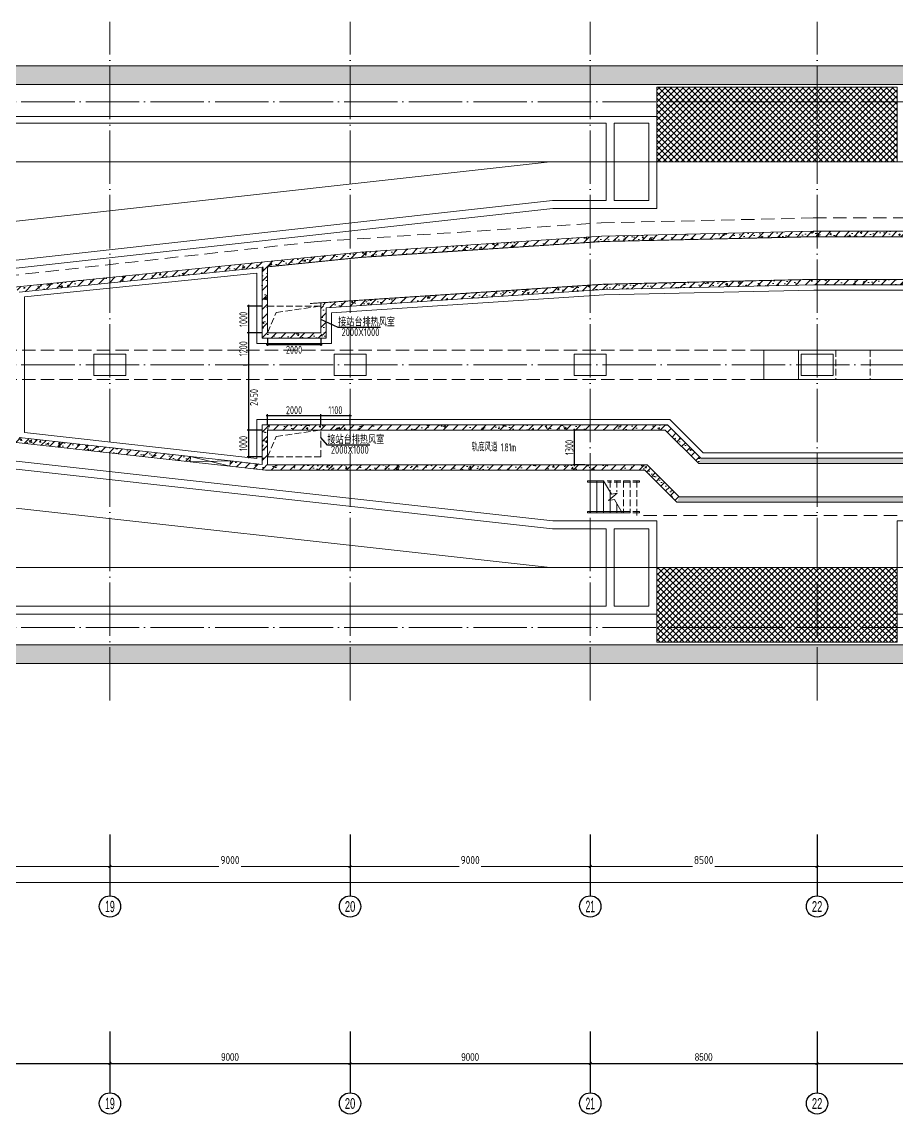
# Model space of a CAD drawing. Extents: x 4 to 13611208, y -605838 to 574722.
# Drawn here: x 13262097 to 13294897, y -161280 to -120348 of the extents above; entities that cross this region are included whole.
import ezdxf
from ezdxf.enums import TextEntityAlignment as Align

# ---------------------------------------------------------------- set-up
doc = ezdxf.new("R2010")
doc.units = 0
doc.header["$LTSCALE"] = 1000
doc.header["$MEASUREMENT"] = 0
for name, pattern in [('_虚线L', [0.375, 0.25, -0.125]), ('DASH', [0.35, 0.25, -0.1]), ('DOTE', [2.42, 2, -0.2, 0.02, -0.2])]:
    doc.linetypes.add(name, pattern=pattern)
for name, color, linetype, lineweight in [('1-栏杆其他', 8, 'Continuous', 5), ('1-结构梁', 8, 'Continuous', 5), ('SDF-风管', 3, 'Continuous', 20), ('STAIR', 7, 'Continuous', 5), ('建筑底图', 8, 'Continuous', 13)]:
    doc.layers.add(name, color=color, linetype=linetype, lineweight=lineweight)
for name, color, linetype in [('AXIS', 3, 'Continuous'), ('AXIS_TEXT', 7, 'Continuous'), ('SDF-标注', 7, 'Continuous')]:
    doc.layers.add(name, color=color, linetype=linetype)
doc.styles.add('67', font='gbenor.shx', dxfattribs={"width": 0.7, "bigfont": 'hztxt.shx'})
doc.styles.add('C', font='HZTXT_E', dxfattribs={"width": 0.7, "bigfont": 'HZTXT'})
doc.styles.add('C_T3', font='fsdb_e.shx', dxfattribs={"width": 0.8, "bigfont": 'hzdx.shx'})
doc.styles.add('COMPLEX', font='hztxt_e.shx', dxfattribs={"width": 0.6, "bigfont": 'HZTXT.shx'})
doc.styles.add('DIM_FONT', font='gbenor.shx', dxfattribs={"bigfont": 'gbcbig.shx'})
doc.styles.add('du', font='gbenor.shx', dxfattribs={"width": 0.8, "bigfont": 'hztxt.shx'})
doc.dimstyles.new('67', dxfattribs={"dimscale": 100, "dimtxt": 3, "dimasz": 0.5, "dimexe": 0.5, "dimexo": 2, "dimgap": 0.5, "dimtad": 2, "dimdec": 0, "dimrnd": 5, "dimzin": 0, "dimdsep": 46, "dimtxsty": 'du', "dimblk": 'ARCHTICK', "dimcen": 0, "dimdle": 0.5, "dimclrd": 256, "dimclre": 256, "dimclrt": 256, "dimazin": 0, "dimtfac": 1, "dimtdec": 0, "dimtix": 1, "dimtmove": 2, "dimatfit": 3, "dimfxl": 100, "dimtolj": 1, "dimtzin": 0, "dimlwd": -1, "dimlwe": -1, "dimarcsym": 0})
doc.dimstyles.new('_TCH_ARCH&&100', dxfattribs={"dimtxt": 300, "dimasz": 100, "dimexe": 100, "dimexo": 100, "dimgap": 100, "dimtad": 1, "dimdec": 0, "dimzin": 0, "dimdsep": 46, "dimtxsty": 'DIM_FONT', "dimblk": 'ARCHTICK', "dimcen": 0.09, "dimclrd": 3, "dimclre": 3, "dimclrt": 7, "dimaunit": 1, "dimazin": 2, "dimtfac": 1, "dimtdec": 0, "dimtix": 1, "dimtmove": 2, "dimatfit": 3, "dimfxl": 1, "dimtolj": 1, "dimtzin": 0, "dimlwd": 18, "dimlwe": 18, "dimarcsym": 0})
pattern_1 = [(45, (-1624125.25, 421106.57), (-176.776695, 176.776695), []), (50, (-1624125.25, 421106.57), (717.26018, -62.75213), [75, -825]), (355, (-1624125.25, 421106.6), (-138.75133, 752.19213), [60, -660]), (100.4514, (-1624065.5, 421101.34), (578.50938, 689.43954), [63.7402, -701.1421]), (46.1842, (-1624125.25, 421306.6), (1067.24105, -165.519), [112.5, -1237.5]), (96.6356, (-1624036.3, 421292.8), (934.6627, 974.1179), [95.6103, -1051.713]), (351.1842, (-1624125.3, 421306.6), (934.66195, 974.1186), [90, -990]), (21, (-1624025.25, 421256.57), (596.90705, -402.6189), [75, -825]), (326, (-1624025.25, 421256.6), (243.31533, 725.15005), [60, -660]), (71.4514, (-1623975.5, 421223), (840.22263, 322.5305), [63.7402, -701.1421]), (37.5, (-1624125.25, 421106.57), (12.159855, 332.893854), [0, -652, 0, -670, 0, -662.5]), (7.5, (-1624125.25, 421106.57), (263.06954, 394.41171), [0, -382, 0, -637, 0, -252.5]), (327.5, (-1624348.25, 421106.57), (533.822436, -22.55487), [0, -250, 0, -780, 0, -1035]), (317.5, (-1624448.25, 421106.57), (583.18617, 100.10498), [0, -325, 0, -518, 0, -735])]

# ---------------------------------------------------------------- blocks, each defined once
blk = doc.blocks.new('_ArchTick')
at = {"color": 0, "linetype": 'ByBlock', "const_width": 0.4}
blk.add_lwpolyline([(-0.5, -0.5), (0.5, 0.5)], dxfattribs=at)
blk = doc.blocks.new('*D1545')
at = {"layer": 'SDF-标注', "transparency": 16777216}
for p, q in [((13283197, -135648), (13282762, -135648)), ((13282812, -136998), (13282812, -135598)), ((13283197, -136948), (13282762, -136948))]:
    blk.add_line(p, q, dxfattribs=at)
at = {"layer": 'SDF-标注', "transparency": 16777216, "xscale": 50, "yscale": 50, "zscale": 50}
for p, rotation in [((13282812, -135648), 90), ((13282812, -136948), 270)]:
    blk.add_blockref('_ArchTick', p, dxfattribs=dict(at, rotation=rotation))
at = {"layer": 'SDF-标注', "transparency": 16777216, "insert": (13282612, -136298), "char_height": 300, "attachment_point": 5, "rotation": 90, "style": 'du'}
blk.add_mtext('\\A1;1300', dxfattribs=at)
blk = doc.blocks.new('*D1557')
at = {"layer": 'SDF-标注', "transparency": 16777216}
for p, q in [((13270596, -130948), (13270596, -132048)), ((13271097, -130998), (13270546, -130998)), ((13271097, -131998), (13270546, -131998))]:
    blk.add_line(p, q, dxfattribs=at)
at = {"layer": 'SDF-标注', "transparency": 16777216, "xscale": 50, "yscale": 50, "zscale": 50}
for p, rotation in [((13270596, -130998), 90), ((13270596, -131998), 270)]:
    blk.add_blockref('_ArchTick', p, dxfattribs=dict(at, rotation=rotation))
at = {"layer": 'SDF-标注', "transparency": 16777216, "insert": (13270396, -131498), "char_height": 300, "attachment_point": 5, "rotation": 90, "style": 'du'}
blk.add_mtext('\\A1;1000', dxfattribs=at)
blk = doc.blocks.new('*D1558')
at = {"layer": 'SDF-标注', "transparency": 16777216}
for p, q in [((13271097, -131998), (13270546, -131998)), ((13270596, -131948), (13270596, -133248)), ((13270396, -133198), (13270546, -133198))]:
    blk.add_line(p, q, dxfattribs=at)
at = {"layer": 'SDF-标注', "transparency": 16777216, "xscale": 50, "yscale": 50, "zscale": 50}
for p, rotation in [((13270596, -131998), 90), ((13270596, -133198), 270)]:
    blk.add_blockref('_ArchTick', p, dxfattribs=dict(at, rotation=rotation))
at = {"layer": 'SDF-标注', "transparency": 16777216, "insert": (13270396, -132598), "char_height": 300, "attachment_point": 5, "rotation": 90, "style": 'du'}
blk.add_mtext('\\A1;1200', dxfattribs=at)
blk = doc.blocks.new('*D1559')
at = {"layer": 'SDF-标注', "transparency": 16777216}
for p, q in [((13270396, -133198), (13270546, -133198)), ((13270596, -133148), (13270596, -135698)), ((13271097, -135648), (13270546, -135648))]:
    blk.add_line(p, q, dxfattribs=at)
at = {"layer": 'SDF-标注', "transparency": 16777216, "xscale": 50, "yscale": 50, "zscale": 50}
for p, rotation in [((13270596, -133198), 90), ((13270596, -135648), 270)]:
    blk.add_blockref('_ArchTick', p, dxfattribs=dict(at, rotation=rotation))
at = {"layer": 'SDF-标注', "transparency": 16777216, "insert": (13270796, -134423), "char_height": 300, "attachment_point": 5, "rotation": 90, "style": 'du'}
blk.add_mtext('\\A1;2450', dxfattribs=at)
blk = doc.blocks.new('*D1560')
at = {"layer": 'SDF-标注', "transparency": 16777216}
for p, q in [((13271097, -135648), (13270546, -135648)), ((13270596, -135598), (13270596, -136698)), ((13271097, -136648), (13270546, -136648))]:
    blk.add_line(p, q, dxfattribs=at)
at = {"layer": 'SDF-标注', "transparency": 16777216, "xscale": 50, "yscale": 50, "zscale": 50}
for p, rotation in [((13270596, -135648), 90), ((13270596, -136648), 270)]:
    blk.add_blockref('_ArchTick', p, dxfattribs=dict(at, rotation=rotation))
at = {"layer": 'SDF-标注', "transparency": 16777216, "insert": (13270396, -136148), "char_height": 300, "attachment_point": 5, "rotation": 90, "style": 'du'}
blk.add_mtext('\\A1;1000', dxfattribs=at)
blk = doc.blocks.new('*D1561')
at = {"layer": 'SDF-标注', "transparency": 16777216}
for p, q in [((13271297, -132198), (13271297, -132486)), ((13273297, -132198), (13273297, -132486)), ((13271247, -132436), (13273347, -132436))]:
    blk.add_line(p, q, dxfattribs=at)
at = {"layer": 'SDF-标注', "transparency": 16777216, "xscale": 50, "yscale": 50, "zscale": 50, "rotation": 180}
blk.add_blockref('_ArchTick', (13271297, -132436), dxfattribs=at)
at = {"layer": 'SDF-标注', "transparency": 16777216, "xscale": 50, "yscale": 50, "zscale": 50}
blk.add_blockref('_ArchTick', (13273297, -132436), dxfattribs=at)
at = {"layer": 'SDF-标注', "transparency": 16777216, "insert": (13272297, -132636), "char_height": 300, "attachment_point": 5, "style": 'du'}
blk.add_mtext('\\A1;2000', dxfattribs=at)
blk = doc.blocks.new('*D1562')
at = {"layer": 'SDF-标注', "transparency": 16777216}
for p, q in [((13271297, -135448), (13271297, -135050)), ((13273297, -135448), (13273297, -135050)), ((13271247, -135100), (13273347, -135100))]:
    blk.add_line(p, q, dxfattribs=at)
at = {"layer": 'SDF-标注', "transparency": 16777216, "xscale": 50, "yscale": 50, "zscale": 50, "rotation": 180}
blk.add_blockref('_ArchTick', (13271297, -135100), dxfattribs=at)
at = {"layer": 'SDF-标注', "transparency": 16777216, "xscale": 50, "yscale": 50, "zscale": 50}
blk.add_blockref('_ArchTick', (13273297, -135100), dxfattribs=at)
at = {"layer": 'SDF-标注', "transparency": 16777216, "insert": (13272297, -134900), "char_height": 300, "attachment_point": 5, "style": 'du'}
blk.add_mtext('\\A1;2000', dxfattribs=at)
blk = doc.blocks.new('*D1563')
at = {"layer": 'SDF-标注', "transparency": 16777216}
for p, q in [((13273297, -135448), (13273297, -135050)), ((13274397, -135448), (13274397, -135050)), ((13273247, -135100), (13274447, -135100))]:
    blk.add_line(p, q, dxfattribs=at)
at = {"layer": 'SDF-标注', "transparency": 16777216, "xscale": 50, "yscale": 50, "zscale": 50, "rotation": 180}
blk.add_blockref('_ArchTick', (13273297, -135100), dxfattribs=at)
at = {"layer": 'SDF-标注', "transparency": 16777216, "xscale": 50, "yscale": 50, "zscale": 50}
blk.add_blockref('_ArchTick', (13274397, -135100), dxfattribs=at)
at = {"layer": 'SDF-标注', "transparency": 16777216, "insert": (13273847, -134900), "char_height": 300, "attachment_point": 5, "style": 'du'}
blk.add_mtext('\\A1;1100', dxfattribs=at)
blk = doc.blocks.new('A$C21F109B3')
at = {"layer": '1-栏杆其他', "color": 8, "linetype": 'Continuous'}
for p, q in [((600, 1200), (0, 1200)), ((0, 1200), (0, 1150)), ((629, 1150), (0, 1150)), ((1322, 50), (0, 50)), ((0, 50), (0, 0)), ((1351, 0), (0, 0))]:
    blk.add_line(p, q, dxfattribs=at)
at = {"layer": '1-栏杆其他', "color": 8, "linetype": 'DASH'}
for p, q in [((1950, 1200), (733, 1200)), ((1950, 1150), (762, 1150)), ((850, 1200), (850, 767)), ((1100, 1200), (1100, 787)), ((1350, 1200), (1350, 0)), ((1600, 1200), (1600, 0)), ((1850, 1200), (1850, 0)), ((1950, 1200), (1950, 1150)), ((1950, 50), (1321, 50)), ((1950, 0), (1350, 0)), ((1950, 50), (1950, 0))]:
    blk.add_line(p, q, dxfattribs=at)
at = {"layer": '1-结构梁', "color": 8}
blk.add_lwpolyline([(600, 1200), (890, 697), (1110, 736), (783, 462), (1003, 503), (1292, 0)], dxfattribs=at)
at = {"layer": 'STAIR', "color": 8}
for p, q in [((100, 1200), (100, 0)), ((350, 1200), (350, 0)), ((600, 1200), (600, 0)), ((850, 767), (850, 0)), ((1100, 333), (1100, 0)), ((1350, 1), (1350, 0))]:
    blk.add_line(p, q, dxfattribs=at)
blk = doc.blocks.new('_FZH')
blk.add_lwpolyline([(-0.5, -0.5), (0.5, -0.5), (0.5, 0.5), (-0.5, 0.5)], close=True)
blk = doc.blocks.new('*D1641')
at = {"layer": 'AXIS', "color": 3, "lineweight": 18, "ltscale": 3}
for p, q in [((133800, -500), (133800, -1300)), ((142800, -500), (142800, -1300)), ((133800, -1200), (137882, -1200)), ((142800, -1200), (138718, -1200))]:
    blk.add_line(p, q, dxfattribs=at)
at = {"layer": 'AXIS', "color": 3, "lineweight": 18, "ltscale": 3, "xscale": 100, "yscale": 100, "zscale": 100, "rotation": 180}
blk.add_blockref('_ArchTick', (133800, -1200), dxfattribs=at)
at = {"layer": 'AXIS', "color": 3, "lineweight": 18, "ltscale": 3, "xscale": 100, "yscale": 100, "zscale": 100}
blk.add_blockref('_ArchTick', (142800, -1200), dxfattribs=at)
at = {"layer": 'AXIS', "color": 7, "ltscale": 3, "insert": (138300, -960), "char_height": 300, "attachment_point": 5, "style": 'DIM_FONT'}
blk.add_mtext('\\A1;9000', dxfattribs=at)
blk = doc.blocks.new('*D1642')
at = {"layer": 'AXIS', "color": 3, "lineweight": 18, "ltscale": 3}
for p, q in [((142800, -500), (142800, -1300)), ((151800, -500), (151800, -1300)), ((142800, -1200), (146882, -1200)), ((151800, -1200), (147718, -1200))]:
    blk.add_line(p, q, dxfattribs=at)
at = {"layer": 'AXIS', "color": 3, "lineweight": 18, "ltscale": 3, "xscale": 100, "yscale": 100, "zscale": 100, "rotation": 180}
blk.add_blockref('_ArchTick', (142800, -1200), dxfattribs=at)
at = {"layer": 'AXIS', "color": 3, "lineweight": 18, "ltscale": 3, "xscale": 100, "yscale": 100, "zscale": 100}
blk.add_blockref('_ArchTick', (151800, -1200), dxfattribs=at)
at = {"layer": 'AXIS', "color": 7, "ltscale": 3, "insert": (147300, -960), "char_height": 300, "attachment_point": 5, "style": 'DIM_FONT'}
blk.add_mtext('\\A1;9000', dxfattribs=at)
blk = doc.blocks.new('*D1643')
at = {"layer": 'AXIS', "color": 3, "lineweight": 18, "ltscale": 3}
for p, q in [((151800, -500), (151800, -1300)), ((160800, -500), (160800, -1300)), ((151800, -1200), (155882, -1200)), ((160800, -1200), (156718, -1200))]:
    blk.add_line(p, q, dxfattribs=at)
at = {"layer": 'AXIS', "color": 3, "lineweight": 18, "ltscale": 3, "xscale": 100, "yscale": 100, "zscale": 100, "rotation": 180}
blk.add_blockref('_ArchTick', (151800, -1200), dxfattribs=at)
at = {"layer": 'AXIS', "color": 3, "lineweight": 18, "ltscale": 3, "xscale": 100, "yscale": 100, "zscale": 100}
blk.add_blockref('_ArchTick', (160800, -1200), dxfattribs=at)
at = {"layer": 'AXIS', "color": 7, "ltscale": 3, "insert": (156300, -960), "char_height": 300, "attachment_point": 5, "style": 'DIM_FONT'}
blk.add_mtext('\\A1;9000', dxfattribs=at)
blk = doc.blocks.new('*D1644')
at = {"layer": 'AXIS', "color": 3, "lineweight": 18, "ltscale": 3}
for p, q in [((160800, -500), (160800, -1300)), ((169300, -500), (169300, -1300)), ((160800, -1200), (164637, -1200)), ((169300, -1200), (165463, -1200))]:
    blk.add_line(p, q, dxfattribs=at)
at = {"layer": 'AXIS', "color": 3, "lineweight": 18, "ltscale": 3, "xscale": 100, "yscale": 100, "zscale": 100, "rotation": 180}
blk.add_blockref('_ArchTick', (160800, -1200), dxfattribs=at)
at = {"layer": 'AXIS', "color": 3, "lineweight": 18, "ltscale": 3, "xscale": 100, "yscale": 100, "zscale": 100}
blk.add_blockref('_ArchTick', (169300, -1200), dxfattribs=at)
at = {"layer": 'AXIS', "color": 7, "ltscale": 3, "insert": (165050, -960), "char_height": 300, "attachment_point": 5, "style": 'DIM_FONT'}
blk.add_mtext('\\A1;8500', dxfattribs=at)
blk = doc.blocks.new('*D1645')
at = {"layer": 'AXIS', "color": 3, "lineweight": 18, "ltscale": 3}
for p, q in [((169300, -500), (169300, -1300)), ((177800, -500), (177800, -1300)), ((169300, -1200), (173137, -1200)), ((177800, -1200), (173963, -1200))]:
    blk.add_line(p, q, dxfattribs=at)
at = {"layer": 'AXIS', "color": 3, "lineweight": 18, "ltscale": 3, "xscale": 100, "yscale": 100, "zscale": 100, "rotation": 180}
blk.add_blockref('_ArchTick', (169300, -1200), dxfattribs=at)
at = {"layer": 'AXIS', "color": 3, "lineweight": 18, "ltscale": 3, "xscale": 100, "yscale": 100, "zscale": 100}
blk.add_blockref('_ArchTick', (177800, -1200), dxfattribs=at)
at = {"layer": 'AXIS', "color": 7, "ltscale": 3, "insert": (173550, -960), "char_height": 300, "attachment_point": 5, "style": 'DIM_FONT'}
blk.add_mtext('\\A1;8500', dxfattribs=at)
blk = doc.blocks.new('*D1670')
at = {"layer": 'AXIS', "color": 3, "lineweight": 18, "ltscale": 3}
for p, q in [((-900, -300), (-900, -1900)), ((351100, -300), (351100, -1900)), ((-900, -1800), (174512, -1800)), ((351100, -1800), (175688, -1800))]:
    blk.add_line(p, q, dxfattribs=at)
at = {"layer": 'AXIS', "color": 3, "lineweight": 18, "ltscale": 3, "xscale": 100, "yscale": 100, "zscale": 100, "rotation": 180}
blk.add_blockref('_ArchTick', (-900, -1800), dxfattribs=at)
at = {"layer": 'AXIS', "color": 3, "lineweight": 18, "ltscale": 3, "xscale": 100, "yscale": 100, "zscale": 100}
blk.add_blockref('_ArchTick', (351100, -1800), dxfattribs=at)
at = {"layer": 'AXIS', "color": 7, "ltscale": 3, "insert": (175100, -1560), "char_height": 300, "attachment_point": 5, "style": 'DIM_FONT'}
blk.add_mtext('\\A1;352000', dxfattribs=at)
blk = doc.blocks.new('_AXISO')
blk.add_circle((0, 0), 0.5)
at = {"layer": 'AXIS_TEXT', "style": 'COMPLEX', "width": 1.041667}
blk.add_attdef('A', text='', height=0.56, dxfattribs=at).set_placement((-0.25, -0.28), (0.25, -0.28), align=Align.FIT)
blk = doc.blocks.new('*D1510')
at = {"layer": 'AXIS', "color": 3, "lineweight": -2, "ltscale": 3}
for p, q in [((-117500, -36132), (-117500, -36832)), ((-108500, -36132), (-108500, -36832)), ((-117500, -36732), (-108500, -36732))]:
    blk.add_line(p, q, dxfattribs=at)
at = {"layer": 'AXIS', "color": 3, "lineweight": -2, "ltscale": 3, "xscale": 100, "yscale": 100, "zscale": 100, "rotation": 180}
blk.add_blockref('_ArchTick', (-117500, -36732), dxfattribs=at)
at = {"layer": 'AXIS', "color": 3, "lineweight": -2, "ltscale": 3, "xscale": 100, "yscale": 100, "zscale": 100}
blk.add_blockref('_ArchTick', (-108500, -36732), dxfattribs=at)
at = {"layer": 'AXIS', "color": 3, "ltscale": 3, "insert": (-113000, -36492), "char_height": 280, "attachment_point": 5, "style": 'C_T3'}
blk.add_mtext('\\A1;9000', dxfattribs=at)
blk = doc.blocks.new('*D1511')
at = {"layer": 'AXIS', "color": 3, "lineweight": -2, "ltscale": 3}
for p, q in [((-108500, -36132), (-108500, -36832)), ((-99500, -36132), (-99500, -36832)), ((-108500, -36732), (-99500, -36732))]:
    blk.add_line(p, q, dxfattribs=at)
at = {"layer": 'AXIS', "color": 3, "lineweight": -2, "ltscale": 3, "xscale": 100, "yscale": 100, "zscale": 100, "rotation": 180}
blk.add_blockref('_ArchTick', (-108500, -36732), dxfattribs=at)
at = {"layer": 'AXIS', "color": 3, "lineweight": -2, "ltscale": 3, "xscale": 100, "yscale": 100, "zscale": 100}
blk.add_blockref('_ArchTick', (-99500, -36732), dxfattribs=at)
at = {"layer": 'AXIS', "color": 3, "ltscale": 3, "insert": (-104000, -36492), "char_height": 280, "attachment_point": 5, "style": 'C_T3'}
blk.add_mtext('\\A1;9000', dxfattribs=at)
blk = doc.blocks.new('*D1512')
at = {"layer": 'AXIS', "color": 3, "lineweight": -2, "ltscale": 3}
for p, q in [((-99500, -36132), (-99500, -36832)), ((-90500, -36132), (-90500, -36832)), ((-99500, -36732), (-90500, -36732))]:
    blk.add_line(p, q, dxfattribs=at)
at = {"layer": 'AXIS', "color": 3, "lineweight": -2, "ltscale": 3, "xscale": 100, "yscale": 100, "zscale": 100, "rotation": 180}
blk.add_blockref('_ArchTick', (-99500, -36732), dxfattribs=at)
at = {"layer": 'AXIS', "color": 3, "lineweight": -2, "ltscale": 3, "xscale": 100, "yscale": 100, "zscale": 100}
blk.add_blockref('_ArchTick', (-90500, -36732), dxfattribs=at)
at = {"layer": 'AXIS', "color": 3, "ltscale": 3, "insert": (-95000, -36492), "char_height": 280, "attachment_point": 5, "style": 'C_T3'}
blk.add_mtext('\\A1;9000', dxfattribs=at)
blk = doc.blocks.new('*D1513')
at = {"layer": 'AXIS', "color": 3, "lineweight": -2, "ltscale": 3}
for p, q in [((-90500, -36132), (-90500, -36832)), ((-82000, -36132), (-82000, -36832)), ((-90500, -36732), (-82000, -36732))]:
    blk.add_line(p, q, dxfattribs=at)
at = {"layer": 'AXIS', "color": 3, "lineweight": -2, "ltscale": 3, "xscale": 100, "yscale": 100, "zscale": 100, "rotation": 180}
blk.add_blockref('_ArchTick', (-90500, -36732), dxfattribs=at)
at = {"layer": 'AXIS', "color": 3, "lineweight": -2, "ltscale": 3, "xscale": 100, "yscale": 100, "zscale": 100}
blk.add_blockref('_ArchTick', (-82000, -36732), dxfattribs=at)
at = {"layer": 'AXIS', "color": 3, "ltscale": 3, "insert": (-86250, -36492), "char_height": 280, "attachment_point": 5, "style": 'C_T3'}
blk.add_mtext('\\A1;8500', dxfattribs=at)
blk = doc.blocks.new('*D1514')
at = {"layer": 'AXIS', "color": 3, "lineweight": -2, "ltscale": 3}
for p, q in [((-82000, -36132), (-82000, -36832)), ((-73500, -36132), (-73500, -36832)), ((-82000, -36732), (-73500, -36732))]:
    blk.add_line(p, q, dxfattribs=at)
at = {"layer": 'AXIS', "color": 3, "lineweight": -2, "ltscale": 3, "xscale": 100, "yscale": 100, "zscale": 100, "rotation": 180}
blk.add_blockref('_ArchTick', (-82000, -36732), dxfattribs=at)
at = {"layer": 'AXIS', "color": 3, "lineweight": -2, "ltscale": 3, "xscale": 100, "yscale": 100, "zscale": 100}
blk.add_blockref('_ArchTick', (-73500, -36732), dxfattribs=at)
at = {"layer": 'AXIS', "color": 3, "ltscale": 3, "insert": (-77750, -36492), "char_height": 280, "attachment_point": 5, "style": 'C_T3'}
blk.add_mtext('\\A1;8500', dxfattribs=at)
blk = doc.blocks.new('feafef')
at = {"layer": 'AXIS', "ltscale": 3}
for p, q in [((142800, 0), (142800, -2300)), ((151800, 0), (151800, -2300)), ((160800, 0), (160800, -2300)), ((169300, 0), (169300, -2300))]:
    blk.add_line(p, q, dxfattribs=at)
ref = blk.add_blockref('_AXISO', (142800, -2700), dxfattribs=dict(at, xscale=800, yscale=800, zscale=800))
ref.add_attrib('A', '19', dxfattribs={"layer": 'AXIS_TEXT', "height": 425.18, "style": 'C', "width": 0.666667}).set_placement((142617.8, -2912.6), (142982.2, -2912.6), align=Align.FIT)
at = {"layer": 'AXIS', "color": 8}
ref = blk.add_blockref('_AXISO', (151800, -2700), dxfattribs=dict(at, xscale=800, yscale=800, zscale=800))
ref.add_attrib('A', '20', dxfattribs={"layer": 'AXIS_TEXT', "height": 401.68, "style": 'C', "width": 0.735135}).set_placement((151604.9, -2900.8), (151995.1, -2900.8), align=Align.FIT)
ref = blk.add_blockref('_AXISO', (160800, -2700), dxfattribs=dict(at, xscale=800, yscale=800, zscale=800))
ref.add_attrib('A', '21', dxfattribs={"layer": 'AXIS_TEXT', "height": 437.29, "style": 'C', "width": 0.722581}).set_placement((160625.1, -2918.6), (160974.9, -2918.6), align=Align.FIT)
ref = blk.add_blockref('_AXISO', (169300, -2700), dxfattribs=dict(at, xscale=800, yscale=800, zscale=800))
ref.add_attrib('A', '22', dxfattribs={"layer": 'AXIS_TEXT', "height": 401.68, "style": 'C', "width": 0.735135}).set_placement((169104.9, -2900.8), (169495.1, -2900.8), align=Align.FIT)
at = {"layer": 'AXIS', "ltscale": 3}
for base, p1, p2, picture, middle in [((351100, -1800), (-900, -200), (351100, -200), '*D1670', (175100, -1560)), ((142800, -1200), (133800, -400), (142800, -400), '*D1641', (138300, -960)), ((151800, -1200), (142800, -400), (151800, -400), '*D1642', (147300, -960)), ((160800, -1200), (151800, -400), (160800, -400), '*D1643', (156300, -960)), ((169300, -1200), (160800, -400), (169300, -400), '*D1644', (165050, -960)), ((177800, -1200), (169300, -400), (177800, -400), '*D1645', (173550, -960))]:
    dim = blk.add_linear_dim(base=base, p1=p1, p2=p2, angle=0, dimstyle='_TCH_ARCH&&100', dxfattribs=at)
    dim.commit()
    dim.dimension.update_dxf_attribs({"geometry": picture, "text_midpoint": middle, "dimtype": 129})
blk = doc.blocks.new('站台板下0322')
at = {"layer": '建筑底图'}
h = blk.add_hatch(dxfattribs=at)
h.set_pattern_fill('钢筋混凝土', color=256, scale=100, style=0, pattern_type=2)
h.set_pattern_definition(pattern_1)
h.paths.add_polyline_path([(-251400, -15300), (-252200, -15300), (-252200, -17050), (-252110, -18893.2), (-251310.9, -18855.4), (-251400, -17030.5)])
h.paths.add_polyline_path([(-252200, -5800), (-251400, -5800), (-251400, -4068.6), (-251323.8, -2433.2), (-252123, -2396), (-252200, -4050)])
h.paths.add_polyline_path([(-56500, 0), (-56500, -700), (-24751.1, -700), (-24751.1, 0)])
h.paths.add_polyline_path([(-56500, -20400), (-56500, -21100), (-24751.1, -21100), (-24751.1, -20400)])
h.paths.add_polyline_path([(85700, -21300), (85700, -20600), (65000, -20600), (65000, -20400), (-24751.1, -20400), (-24751.1, -21100), (64300, -21100), (64300, -21300)])
h.paths.add_polyline_path([(85700, -500), (85700, 200), (47900, 200), (47900, 0), (-24751.1, 0), (-24751.1, -700), (48600, -700), (48600, -500)])
h.paths.add_polyline_path([(-167000, 2200), (-167000, 1500), (-167000, 1500), (-167000, -50), (-99500, -50), (-99500, 650), (-166300, 650), (-166300, 2200)])
h = blk.add_hatch(dxfattribs=at)
h.set_pattern_fill('钢筋混凝土', color=256, scale=100, style=0, pattern_type=2)
h.set_pattern_definition(pattern_1)
h.paths.add_polyline_path([(-99500, -50), (-99500, 650), (-62300, 650), (-62300, 0), (-56500, 0), (-56500, -700), (-63000, -700), (-63000, -50)])
h = blk.add_hatch(dxfattribs=at)
h.set_pattern_fill('ANSI37', color=256, scale=100)
h.set_pattern_definition([(45, (-12580642.11, -589.74), (-112.2532015, 112.2532015), []), (135, (-12580642.11, -589.74), (-112.2532015, -112.2532015), [])])
h.paths.add_polyline_path([(-79000, -150), (-88000, -150), (-88000, -2950), (-79000, -2950)])
h = blk.add_hatch(dxfattribs=at)
h.set_pattern_fill('钢筋混凝土', color=256, scale=100, style=0, pattern_type=2)
h.set_pattern_definition(pattern_1)
h.paths.add_polyline_path([(-90068.8, -5733.3), (-90064.1, -5933.2), (-82136.6, -5749.8), (-82147.4, -5683.3), (-82141.2, -5549.9)])
h = blk.add_hatch(dxfattribs=at)
h.set_pattern_fill('钢筋混凝土', color=256, scale=100, style=0, pattern_type=2)
h.set_pattern_definition(pattern_1)
h.paths.add_polyline_path([(-82143.5, -5683.2), (-82152.8, -5750), (-69458.6, -5750), (-69541.4, -5550), (-82152.8, -5550)])
h = blk.add_hatch(dxfattribs=at)
h.set_pattern_fill('钢筋混凝土', color=256, scale=100, style=0, pattern_type=2)
h.set_pattern_definition(pattern_1)
h.paths.add_polyline_path([(-99104.3, -6326.5), (-99091.2, -6526.1), (-90059.9, -5933.1), (-90073, -5733.5)])
h = blk.add_hatch(dxfattribs=at)
h.set_pattern_fill('钢筋混凝土', color=256, scale=100, style=0, pattern_type=2)
h.set_pattern_definition(pattern_1)
h.paths.add_polyline_path([(-102703.4, -6825), (-102600, -6881.5), (-99087.7, -6525.8), (-99107.9, -6326.8), (-102710.1, -6691.7)])
h = blk.add_hatch(dxfattribs=at)
h.set_pattern_fill('钢筋混凝土', color=256, scale=100, style=0, pattern_type=2)
h.set_pattern_definition(pattern_1)
h.paths.add_polyline_path([(-112100, -7642.8), (-111900, -7823.6), (-102800, -6901.8), (-102703.4, -6825), (-102710.1, -6691.7)])
h = blk.add_hatch(dxfattribs=at)
h.set_pattern_fill('钢筋混凝土', color=256, scale=100, style=0, pattern_type=2)
h.set_pattern_definition(pattern_1)
h.paths.add_polyline_path([(-102703.4, -6825), (-102800, -6901.8), (-102800, -9550), (-102600, -9350), (-102600, -6881.5)])
h = blk.add_hatch(dxfattribs=at)
h.set_pattern_fill('钢筋混凝土', color=256, scale=100, style=0, pattern_type=2)
h.set_pattern_definition(pattern_1)
h.paths.add_polyline_path([(-89988.9, -7531.9), (-89984.3, -7731.9), (-82122.7, -7550), (-82127.3, -7350)])
h = blk.add_hatch(dxfattribs=at)
h.set_pattern_fill('钢筋混凝土', color=256, scale=100, style=0, pattern_type=2)
h.set_pattern_definition(pattern_1)
h.paths.add_polyline_path([(-82125, -7350), (-82125, -7550), (-68713, -7550), (-68795.8, -7350)])
h = blk.add_hatch(dxfattribs=at)
h.set_pattern_fill('钢筋混凝土', color=256, scale=100, style=0, pattern_type=2)
h.set_pattern_definition(pattern_1)
h.paths.add_polyline_path([(-100600, -8228.6), (-100400, -8415.9), (-89980.1, -7731.7), (-89993.2, -7532.1)])
h = blk.add_hatch(dxfattribs=at)
h.set_pattern_fill('钢筋混凝土', color=256, scale=100, style=0, pattern_type=2)
h.set_pattern_definition([(45, (-1623725.25, 421106.57), (-176.776695, 176.776695), []), (50, (-1623725.25, 421106.57), (717.26018, -62.75213), [75, -825]), (355, (-1623725.25, 421106.6), (-138.75133, 752.19213), [60, -660]), (100.4514, (-1623665.5, 421101.34), (578.50938, 689.43954), [63.7402, -701.1421]), (46.1842, (-1623725.25, 421306.6), (1067.24105, -165.519), [112.5, -1237.5]), (96.6356, (-1623636.3, 421292.8), (934.6627, 974.1179), [95.6103, -1051.713]), (351.1842, (-1623725.3, 421306.6), (934.66195, 974.1186), [90, -990]), (21, (-1623625.25, 421256.57), (596.90705, -402.6189), [75, -825]), (326, (-1623625.25, 421256.6), (243.31533, 725.15005), [60, -660]), (71.4514, (-1623575.5, 421223), (840.22263, 322.5305), [63.7402, -701.1421]), (37.5, (-1623725.25, 421106.57), (12.159855, 332.893854), [0, -652, 0, -670, 0, -662.5]), (7.5, (-1623725.25, 421106.57), (263.06954, 394.41171), [0, -382, 0, -637, 0, -252.5]), (327.5, (-1623948.25, 421106.57), (533.822436, -22.55487), [0, -250, 0, -780, 0, -1035]), (317.5, (-1624048.25, 421106.57), (583.18617, 100.10498), [0, -325, 0, -518, 0, -735])])
h.paths.add_polyline_path([(-100400, -8442.1), (-100600, -8254.8), (-100600, -9350), (-100400, -9550)])
h = blk.add_hatch(dxfattribs=at)
h.set_pattern_fill('钢筋混凝土', color=256, scale=100, style=0, pattern_type=2)
h.set_pattern_definition(pattern_1)
h.paths.add_polyline_path([(-100400, -9550), (-100600, -9350), (-102600, -9350), (-102800, -9550)])
h = blk.add_hatch(dxfattribs=at)
h.set_pattern_fill('钢筋混凝土', color=256, scale=100, style=0, pattern_type=2)
h.set_pattern_definition(pattern_1)
h.paths.add_polyline_path([(-102600, -13000), (-102800, -12800), (-102800, -14283.7), (-102688.1, -14361.2), (-102600, -14300)])
h = blk.add_hatch(dxfattribs=at)
h.set_pattern_fill('钢筋混凝土', color=8, scale=100, style=0, pattern_type=2)
h.set_pattern_definition(pattern_1)
h.paths.add_polyline_path([(-102800, -12800), (-102600, -13000), (-87687.3, -13000), (-87604.4, -12800)])
h = blk.add_hatch(dxfattribs=at)
h.set_pattern_fill('钢筋混凝土', color=8, scale=100, style=0, pattern_type=2)
h.set_pattern_definition(pattern_1)
h.paths.add_polyline_path([(-86437.3, -14250), (-86354.4, -14050), (-87604.4, -12800), (-87687.3, -13000)])
h = blk.add_hatch(dxfattribs=at)
h.set_pattern_fill('钢筋混凝土', color=256, scale=100, style=0, pattern_type=2)
h.set_pattern_definition(pattern_1)
h.paths.add_polyline_path([(-105474.2, -13986.6), (-111900, -13272.6), (-112003.7, -13328.1), (-112011, -13461.5), (-105496.3, -14185.3)])
h = blk.add_hatch(dxfattribs=at)
h.set_pattern_fill('钢筋混凝土', color=256, scale=100, style=0, pattern_type=2)
h.set_pattern_definition(pattern_1)
h.paths.add_polyline_path([(-102688.1, -14361.2), (-102800, -14283.7), (-103983.4, -14152.2), (-104005.4, -14351), (-102664.3, -14500)])
h = blk.add_hatch(dxfattribs=at)
h.set_pattern_fill('钢筋混凝土', color=8, scale=100, style=0, pattern_type=2)
h.set_pattern_definition(pattern_1)
h.paths.add_polyline_path([(-102688.1, -14361.2), (-102664.3, -14500), (-88450, -14500), (-88367.2, -14300), (-102600, -14300)])
h = blk.add_hatch(dxfattribs=at)
h.set_pattern_fill('钢筋混凝土', color=8, scale=100, style=0, pattern_type=2)
h.set_pattern_definition(pattern_1)
h.paths.add_polyline_path([(-87250, -15700), (-87167.2, -15500), (-88367.2, -14300), (-88450, -14500)])
h = blk.add_hatch(dxfattribs=at)
h.set_pattern_fill('钢筋混凝土', color=8, scale=100, style=0, pattern_type=2)
h.set_pattern_definition(pattern_1)
h.paths.add_polyline_path([(-39773.9, -14250), (-39691, -14050), (-86354.4, -14050), (-86437.3, -14250)])
h = blk.add_hatch(dxfattribs=at)
h.set_pattern_fill('钢筋混凝土', color=8, scale=100, style=0, pattern_type=2)
h.set_pattern_definition(pattern_1)
h.paths.add_polyline_path([(-69850, -15700), (-69767.2, -15500), (-87167.2, -15500), (-87250, -15700)])
h = blk.add_hatch(dxfattribs=at)
h.set_pattern_fill('ANSI37', color=256, scale=100)
h.set_pattern_definition([(45, (-3291620.94, -341976), (-112.2532015, 112.2532015), []), (135, (-3291620.94, -341976), (-112.2532015, -112.2532015), [])])
h.paths.add_polyline_path([(-88000, -20950), (-79000, -20950), (-79000, -18150), (-88000, -18150)])
h = blk.add_hatch(dxfattribs=at)
h.set_pattern_fill('钢筋混凝土', color=256, scale=100, style=0, pattern_type=2)
h.set_pattern_definition(pattern_1)
h.paths.add_polyline_path([(-56500, -21100), (-56500, -20400), (-63000, -20400), (-63000, -21050), (-99500, -21050), (-99500, -21750), (-62300, -21750), (-62300, -21100)])
h = blk.add_hatch(dxfattribs=at)
h.set_pattern_fill('钢筋混凝土', color=256, scale=100, style=0, pattern_type=2)
h.set_pattern_definition(pattern_1)
h.paths.add_polyline_path([(-99500, -21750), (-99500, -21050), (-167000, -21050), (-167000, -22600), (-206150, -22600), (-206150, -25411.4), (-204950, -25352.8), (-204939, -23300), (-166300, -23300), (-166300, -21750)])
at = {"layer": 'AXIS', "ltscale": 3}
for p, q in [((-108500, -35531.8), (-108500, -37831.8)), ((-99500, -35531.8), (-99500, -37831.8)), ((-90500, -35531.8), (-90500, -37831.8)), ((-82000, -35531.8), (-82000, -37831.8))]:
    blk.add_line(p, q, dxfattribs=at)
at = {"layer": '建筑底图', "linetype": 'DOTE'}
for p, q in [((-108500, -23127.7), (-108500, 2300)), ((-99500, -23127.7), (-99500, 2300)), ((-82000, -23127.7), (-82000, 2300)), ((-254600, -20400), (102362.6, -20400))]:
    blk.add_line(p, q, dxfattribs=at)
at = {"layer": '建筑底图', "color": 8, "linetype": 'DOTE'}
for p, q in [((-90500, -23127.7), (-90500, 2300)), ((-254600, -700), (102362.6, -700)), ((-254600, -10550), (102362.6, -10550))]:
    blk.add_line(p, q, dxfattribs=at)
at = {"layer": '建筑底图'}
for p, q in [((-62300, 650), (-166300, 650)), ((-63000, -50), (-167000, -50)), ((-119175, -1500), (-89910, -1500)), ((-89610, -1500), (-88300, -1500)), ((-90068.8, -5733.3), (-82141.2, -5549.9)), ((-82152.8, -5550), (-69541.4, -5550)), ((-99104.3, -6326.5), (-90073, -5733.5)), ((-99091.2, -6526.1), (-90059.9, -5933.1)), ((-90064.1, -5933.2), (-82136.6, -5749.8)), ((-82152.8, -5750), (-69458.6, -5750)), ((-102710.1, -6691.7), (-99107.9, -6326.8)), ((-102600, -6881.5), (-99087.7, -6525.8)), ((-112100, -7642.8), (-102710.1, -6691.7)), ((-111900, -7823.6), (-102800, -6901.8)), ((-102800, -6901.8), (-102800, -9550)), ((-102600, -6881.5), (-102600, -9350)), ((-89988.9, -7531.9), (-82127.3, -7350)), ((-82125, -7350), (-68795.8, -7350)), ((-100600, -8228.6), (-89993.2, -7532.1)), ((-100400, -8415.9), (-89980.1, -7731.7)), ((-89984.3, -7731.9), (-82122.7, -7550)), ((-82125, -7550), (-68713, -7550)), ((-111700, -8004.3), (-111700, -13093.6)), ((-100400, -8415.9), (-100400, -9550)), ((-100600, -9350), (-102600, -9350)), ((-100400, -9550), (-102800, -9550)), ((-65003.2, -10000), (-83990, -10000)), ((-83990, -10000), (-83990, -11100)), ((-82700, -10000), (-82700, -11100)), ((-64996.8, -11100), (-83990, -11100)), ((-102800, -12800), (-102800, -14283.7)), ((-102600, -13000), (-102600, -14300)), ((-105496.3, -14185.3), (-112011, -13461.5)), ((-105474.2, -13986.6), (-111900, -13272.6)), ((-105496.3, -14185.3), (-105474.2, -13986.6)), ((-105496.3, -14185.3), (-103983.4, -14152.2)), ((-104005.4, -14351), (-105474.2, -13986.6)), ((-104005.4, -14351), (-103983.4, -14152.2)), ((-102800, -14283.7), (-103983.4, -14152.2)), ((-102664.3, -14500), (-104005.4, -14351)), ((-119175, -19600), (-89910, -19600)), ((-89610, -19600), (-88300, -19600)), ((-119475, -19900), (-88000, -19900)), ((-75700, -19900), (-79000, -19900)), ((-167000, -21050), (-63000, -21050)), ((-166300, -21750), (-62300, -21750))]:
    blk.add_line(p, q, dxfattribs=at)
at = {"layer": '建筑底图', "ltscale": 0.5}
for p, q in [((-119475, -1250), (-88000, -1250)), ((-89910, -1500), (-89910, -4400)), ((-89610, -1500), (-89610, -4400)), ((-88300, -1500), (-88300, -4400)), ((-88000, -1250), (-88000, -4700)), ((-91919.7, -4400), (-121788, -7718.7)), ((-91919.7, -4400), (-89910, -4400)), ((-89610, -4400), (-88300, -4400)), ((-91903.1, -4700), (-124786.3, -8353.7)), ((-91903.1, -4700), (-88000, -4700)), ((-79000, -19900), (-79000, -16400)), ((-79000, -16400), (-75700, -16400))]:
    blk.add_line(p, q, dxfattribs=at)
at = {"layer": '建筑底图', "linetype": '_虚线L', "ltscale": 2}
for p, q in [((-100726.6, -5931.9), (-90093.1, -5233.7)), ((-90093.1, -5233.7), (-82152.8, -5050)), ((-82152.8, -5050), (-70000, -5050)), ((-100726.6, -5931.9), (-117605.4, -7807.3))]:
    blk.add_line(p, q, dxfattribs=at)
at = {"layer": '建筑底图', "ltscale": 700}
for p, q in [((-111700, -8004.3), (-103000, -7123.1)), ((-103000, -9750), (-103000, -7123.1)), ((-82122.7, -7750), (-89973.3, -7931.7)), ((-68630.1, -7750), (-82122.7, -7750)), ((-89973.3, -7931.7), (-100200, -8603.2)), ((-100200, -9750), (-100200, -8603.2)), ((-100200, -9750), (-103000, -9750)), ((-103000, -14060.2), (-103000, -12600)), ((-111700, -13093.6), (-103000, -14060.2)), ((-39608.2, -13850), (-86271.6, -13850))]:
    blk.add_line(p, q, dxfattribs=at)
at = {"layer": '建筑底图', "linetype": 'DASH', "ltscale": 2}
for p, q in [((-83990, -10000), (-134918.1, -10000)), ((-83990, -11100), (-134918.1, -11100))]:
    blk.add_line(p, q, dxfattribs=at)
at = {"layer": '建筑底图', "linetype": 'DASH'}
for p, q in [((-81300, -10000), (-81300, -11100)), ((-80010, -10000), (-80010, -11100))]:
    blk.add_line(p, q, dxfattribs=at)
at = {"layer": '建筑底图', "color": 8, "ltscale": 700}
for p in [(-103000, -12600), (-86271.6, -13850)]:
    blk.add_line(p, (-87521.6, -12600), dxfattribs=at)
at = {"layer": '建筑底图', "color": 8, "ltscale": 0.5}
for p, q in [((-91903.1, -16400), (-124786.2, -12746.3)), ((-91919.7, -16700), (-121788, -13381.3)), ((-91919.7, -16700), (-89910, -16700)), ((-91903.1, -16400), (-88000, -16400)), ((-89910, -19600), (-89910, -16700)), ((-89610, -19600), (-89610, -16700)), ((-89610, -16700), (-88300, -16700)), ((-88300, -19600), (-88300, -16700)), ((-88000, -19900), (-88000, -16400))]:
    blk.add_line(p, q, dxfattribs=at)
at = {"layer": '建筑底图', "color": 8}
for p, q in [((-102800, -12800), (-87604.4, -12800)), ((-102600, -13000), (-87687.3, -13000)), ((-86437.3, -14250), (-87687.3, -13000)), ((-86354.4, -14050), (-87604.4, -12800)), ((-102600, -14300), (-88367.2, -14300)), ((-87167.2, -15500), (-88367.2, -14300)), ((-39773.9, -14250), (-86437.3, -14250)), ((-39691, -14050), (-86354.4, -14050)), ((-102664.3, -14500), (-88450, -14500)), ((-87250, -15700), (-88450, -14500)), ((-69767.2, -15500), (-87167.2, -15500)), ((-69850, -15700), (-87250, -15700))]:
    blk.add_line(p, q, dxfattribs=at)
at = {"layer": '建筑底图', "color": 8, "linetype": '_虚线L', "ltscale": 2}
for p, q in [((-88750, -16200), (-88750, -16050)), ((-70000, -16200), (-88750, -16200))]:
    blk.add_line(p, q, dxfattribs=at)
at = {"layer": '建筑底图', "color": 8, "ltscale": 0.1}
for points in [[(-137207.3, -2939.8), (-136207.3, -2942), (-135207.3, -2943.8), (-134207.3, -2945.4), (-133207.3, -2946.6), (-132207.3, -2947.6), (-131207.3, -2948.4), (-130207.3, -2949), (-129207.3, -2949.4), (-128207.3, -2949.7), (-127207.3, -2949.9), (-126207.3, -2950), (-125207.3, -2950), (-124207.3, -2950), (60376.9, -2950)], [(-92000, -2950), (-182900, -13050)], [(-92000, -18150), (-182900, -8050)], [(-136853.9, -18162.7), (-135853.9, -18160.2), (-134853.9, -18158), (-133853.9, -18156.2), (-132853.9, -18154.6), (-131853.9, -18153.4), (-130853.9, -18152.4), (-129853.9, -18151.6), (-128853.9, -18151), (-127853.9, -18150.6), (-126853.9, -18150.3), (-125853.9, -18150.1), (-124853.9, -18150), (-123853.9, -18150), (-122853.9, -18150), (94606.6, -18150)]]:
    blk.add_lwpolyline(points, dxfattribs=at)
at = {"layer": '建筑底图'}
for points in [[(-88000, -2950), (-88000, -150), (-79000, -150), (-79000, -2950)], [(-104005.4, -14351), (-105496.3, -14185.3), (-105474.2, -13986.6), (-103983.4, -14152.2)], [(-88000, -20950), (-88000, -18150), (-79000, -18150), (-79000, -20950)]]:
    blk.add_lwpolyline(points, close=True, dxfattribs=at)
at = {"layer": '建筑底图', "color": 8, "linetype": 'DASH'}
for points in [[(-102600, -8350), (-102600, -9350), (-100600, -9350), (-100600, -8350)], [(-102600, -13000), (-102600, -14000), (-100600, -14000), (-100600, -13000)]]:
    blk.add_lwpolyline(points, close=True, dxfattribs=at)
for points in [[(-102600, -9350), (-102270.5, -8586.4), (-100600, -8350)], [(-102600, -14000), (-102270.5, -13236.4), (-100600, -13000)]]:
    blk.add_lwpolyline(points, dxfattribs=at)
at = {"layer": '建筑底图'}
blk.add_lwpolyline([(-100600, -8350), (-100600, -8228.6)], dxfattribs=at)
blk.add_blockref('feafef', (-251300, -28150))
at = {"layer": 'AXIS', "ltscale": 3}
ref = blk.add_blockref('_AXISO', (-108500, -38231.8), dxfattribs=dict(at, xscale=800, yscale=800, zscale=800))
ref.add_attrib('A', '19', dxfattribs={"layer": 'AXIS_TEXT', "height": 425.18, "style": 'C', "width": 0.666667}).set_placement((-108682.2, -38444.3), (-108317.8, -38444.3), align=Align.FIT)
at = {"layer": 'AXIS', "color": 8}
ref = blk.add_blockref('_AXISO', (-99500, -38231.8), dxfattribs=dict(at, xscale=800, yscale=800, zscale=800))
ref.add_attrib('A', '20', dxfattribs={"layer": 'AXIS_TEXT', "height": 401.68, "style": 'C', "width": 0.735135}).set_placement((-99695.1, -38432.6), (-99304.9, -38432.6), align=Align.FIT)
ref = blk.add_blockref('_AXISO', (-90500, -38231.8), dxfattribs=dict(at, xscale=800, yscale=800, zscale=800))
ref.add_attrib('A', '21', dxfattribs={"layer": 'AXIS_TEXT', "height": 437.29, "style": 'C', "width": 0.722581}).set_placement((-90674.9, -38450.4), (-90325.1, -38450.4), align=Align.FIT)
ref = blk.add_blockref('_AXISO', (-82000, -38231.8), dxfattribs=dict(at, xscale=800, yscale=800, zscale=800))
ref.add_attrib('A', '22', dxfattribs={"layer": 'AXIS_TEXT', "height": 401.68, "style": 'C', "width": 0.735135}).set_placement((-82195.1, -38432.6), (-81804.9, -38432.6), align=Align.FIT)
at = {"layer": '建筑底图', "xscale": 800, "yscale": 1200, "zscale": 1200, "rotation": 270}
for p in [(-108500, -10550), (-99500, -10550), (-90500, -10550), (-82000, -10550)]:
    blk.add_blockref('_FZH', p, dxfattribs=at)
at = {"layer": '建筑底图', "color": 8}
blk.add_blockref('A$C21F109B3', (-90600, -16100), dxfattribs=at)
at = {"layer": 'AXIS', "ltscale": 3}
for base, p1, p2, picture, middle in [((-108500, -36731.8), (-117500, -35931.8), (-108500, -35931.8), '*D1510', (-113000, -36491.8)), ((-99500, -36731.8), (-108500, -35931.8), (-99500, -35931.8), '*D1511', (-104000, -36491.8)), ((-90500, -36731.8), (-99500, -35931.8), (-90500, -35931.8), '*D1512', (-95000, -36491.8)), ((-82000, -36731.8), (-90500, -35931.8), (-82000, -35931.8), '*D1513', (-86250, -36491.8)), ((-73500, -36731.8), (-82000, -35931.8), (-73500, -35931.8), '*D1514', (-77750, -36491.8))]:
    dim = blk.add_linear_dim(base=base, p1=p1, p2=p2, angle=0, dimstyle='_TCH_ARCH&&100', dxfattribs=at)
    dim.commit()
    dim.dimension.update_dxf_attribs({"geometry": picture, "text_midpoint": middle, "dimtype": 129})

msp = doc.modelspace()

# ---------------------------------------------------------------- linework, layer by layer
at = {"layer": 'SDF-标注'}
for p, q in [((13273956.5, -131801), (13273297.4, -131498.2)), ((13275537.7, -131801), (13273956.5, -131801)), ((13273556.5, -136208.7), (13273297.4, -135924.5)), ((13275137.7, -136208.7), (13273556.5, -136208.7))]:
    msp.add_line(p, q, dxfattribs=at)
at = {"layer": 'SDF-风管', "const_width": 35}
for points in [[(13283833.2, -128581.5), (13291897.4, -128398.2), (13304438.8, -128398.2), (13304938.8, -127898.2), (13373797.4, -127898.2)], [(13373797.4, -127898.2), (13373797.4, -129498.2), (13345006.3, -129498.2), (13344706.3, -129198.2), (13334423.5, -129198.2), (13334123.5, -129498.2), (13305601.5, -129498.2), (13305101.5, -129998.2), (13291897.4, -129998.2)], [(13271297.4, -129529.8), (13274806.1, -129174.3), (13283837.5, -128581.3)], [(13273297.4, -130903.1), (13273297.4, -131998.2), (13271297.4, -131998.2), (13271297.4, -129529.8)], [(13291897.4, -129995.5), (13283899.9, -130180.5), (13272897.4, -130903.1)], [(13373797.4, -136898.2), (13373797.4, -138498.2), (13304480.2, -138498.2), (13304130.2, -138148.2), (13286730.2, -138148.2), (13285530.2, -136948.2), (13271297.4, -136948.2), (13271297.4, -135648.2), (13286210.1, -135648.2), (13287460.1, -136898.2), (13334123.5, -136898.2), (13334423.5, -137198.2), (13344706.3, -137198.2), (13345006.3, -136898.2), (13373797.4, -136898.2)]]:
    msp.add_lwpolyline(points, dxfattribs=at)

# ---------------------------------------------------------------- block references
at = {"layer": '建筑底图', "color": 5, "lineweight": -2}
msp.add_blockref('站台板下0322', (13373897.4, -122648.2), dxfattribs=at)

# ---------------------------------------------------------------- texts
at = {"layer": 'SDF-标注', "style": '67', "width": 0.75}
for s, p in [('接站台排热风室', (13273950.9, -131759.7)), ('2000X1000', (13274076.7, -132126.6)), ('接站台排热风室', (13273550.9, -136167.4)), ('2000X1000', (13273676.7, -136534.4))]:
    msp.add_text(s, height=300, dxfattribs=at).set_placement(p)
at = {"layer": 'SDF-标注', "style": '67', "width": 0.6}
for s, height, p in [('轨底风道 1.81m', 300, (13278949.6, -136443.2)), ('2', 150, (13280199.9, -136300.1))]:
    msp.add_text(s, height=height, rotation=360, dxfattribs=at).set_placement(p)

# ---------------------------------------------------------------- dimensions: what is measured, and where the dimension line sits
at = {"layer": 'SDF-标注'}
for base, p1, p2, picture, middle in [((13270596.2, -131998.2), (13271297.4, -130998.2), (13271297.4, -131998.2), '*D1557', (13270396.2, -131498.2)), ((13270596.2, -133198.2), (13271297.4, -131998.2), (13270596.2, -133198.2), '*D1558', (13270396.2, -132598.2)), ((13270596.2, -135648.2), (13270596.2, -133198.2), (13271297.4, -135648.2), '*D1559', (13270796.2, -134423.2)), ((13270596.2, -136648.2), (13271297.4, -135648.2), (13271297.4, -136648.2), '*D1560', (13270396.2, -136148.2)), ((13282812.1, -135648.2), (13283397.4, -136948.2), (13283397.4, -135648.2), '*D1545', (13282612.1, -136298.2))]:
    dim = msp.add_linear_dim(base=base, p1=p1, p2=p2, angle=90, dimstyle='67', dxfattribs=at)
    dim.commit()
    dim.dimension.update_dxf_attribs({"geometry": picture, "text_midpoint": middle})
for base, p1, p2, picture, middle in [((13273297.4, -132436.1), (13271297.4, -131998.2), (13273297.4, -131998.2), '*D1561', (13272297.4, -132636.1)), ((13273297.4, -135100.1), (13271297.4, -135648.2), (13273297.4, -135648.2), '*D1562', (13272297.4, -134900.1)), ((13274397.4, -135100.1), (13273297.4, -135648.2), (13274397.4, -135648.2), '*D1563', (13273847.4, -134900.1))]:
    dim = msp.add_linear_dim(base=base, p1=p1, p2=p2, dimstyle='67', dxfattribs=at)
    dim.commit()
    dim.dimension.update_dxf_attribs({"geometry": picture, "text_midpoint": middle})

doc.saveas('drawing.dxf')
